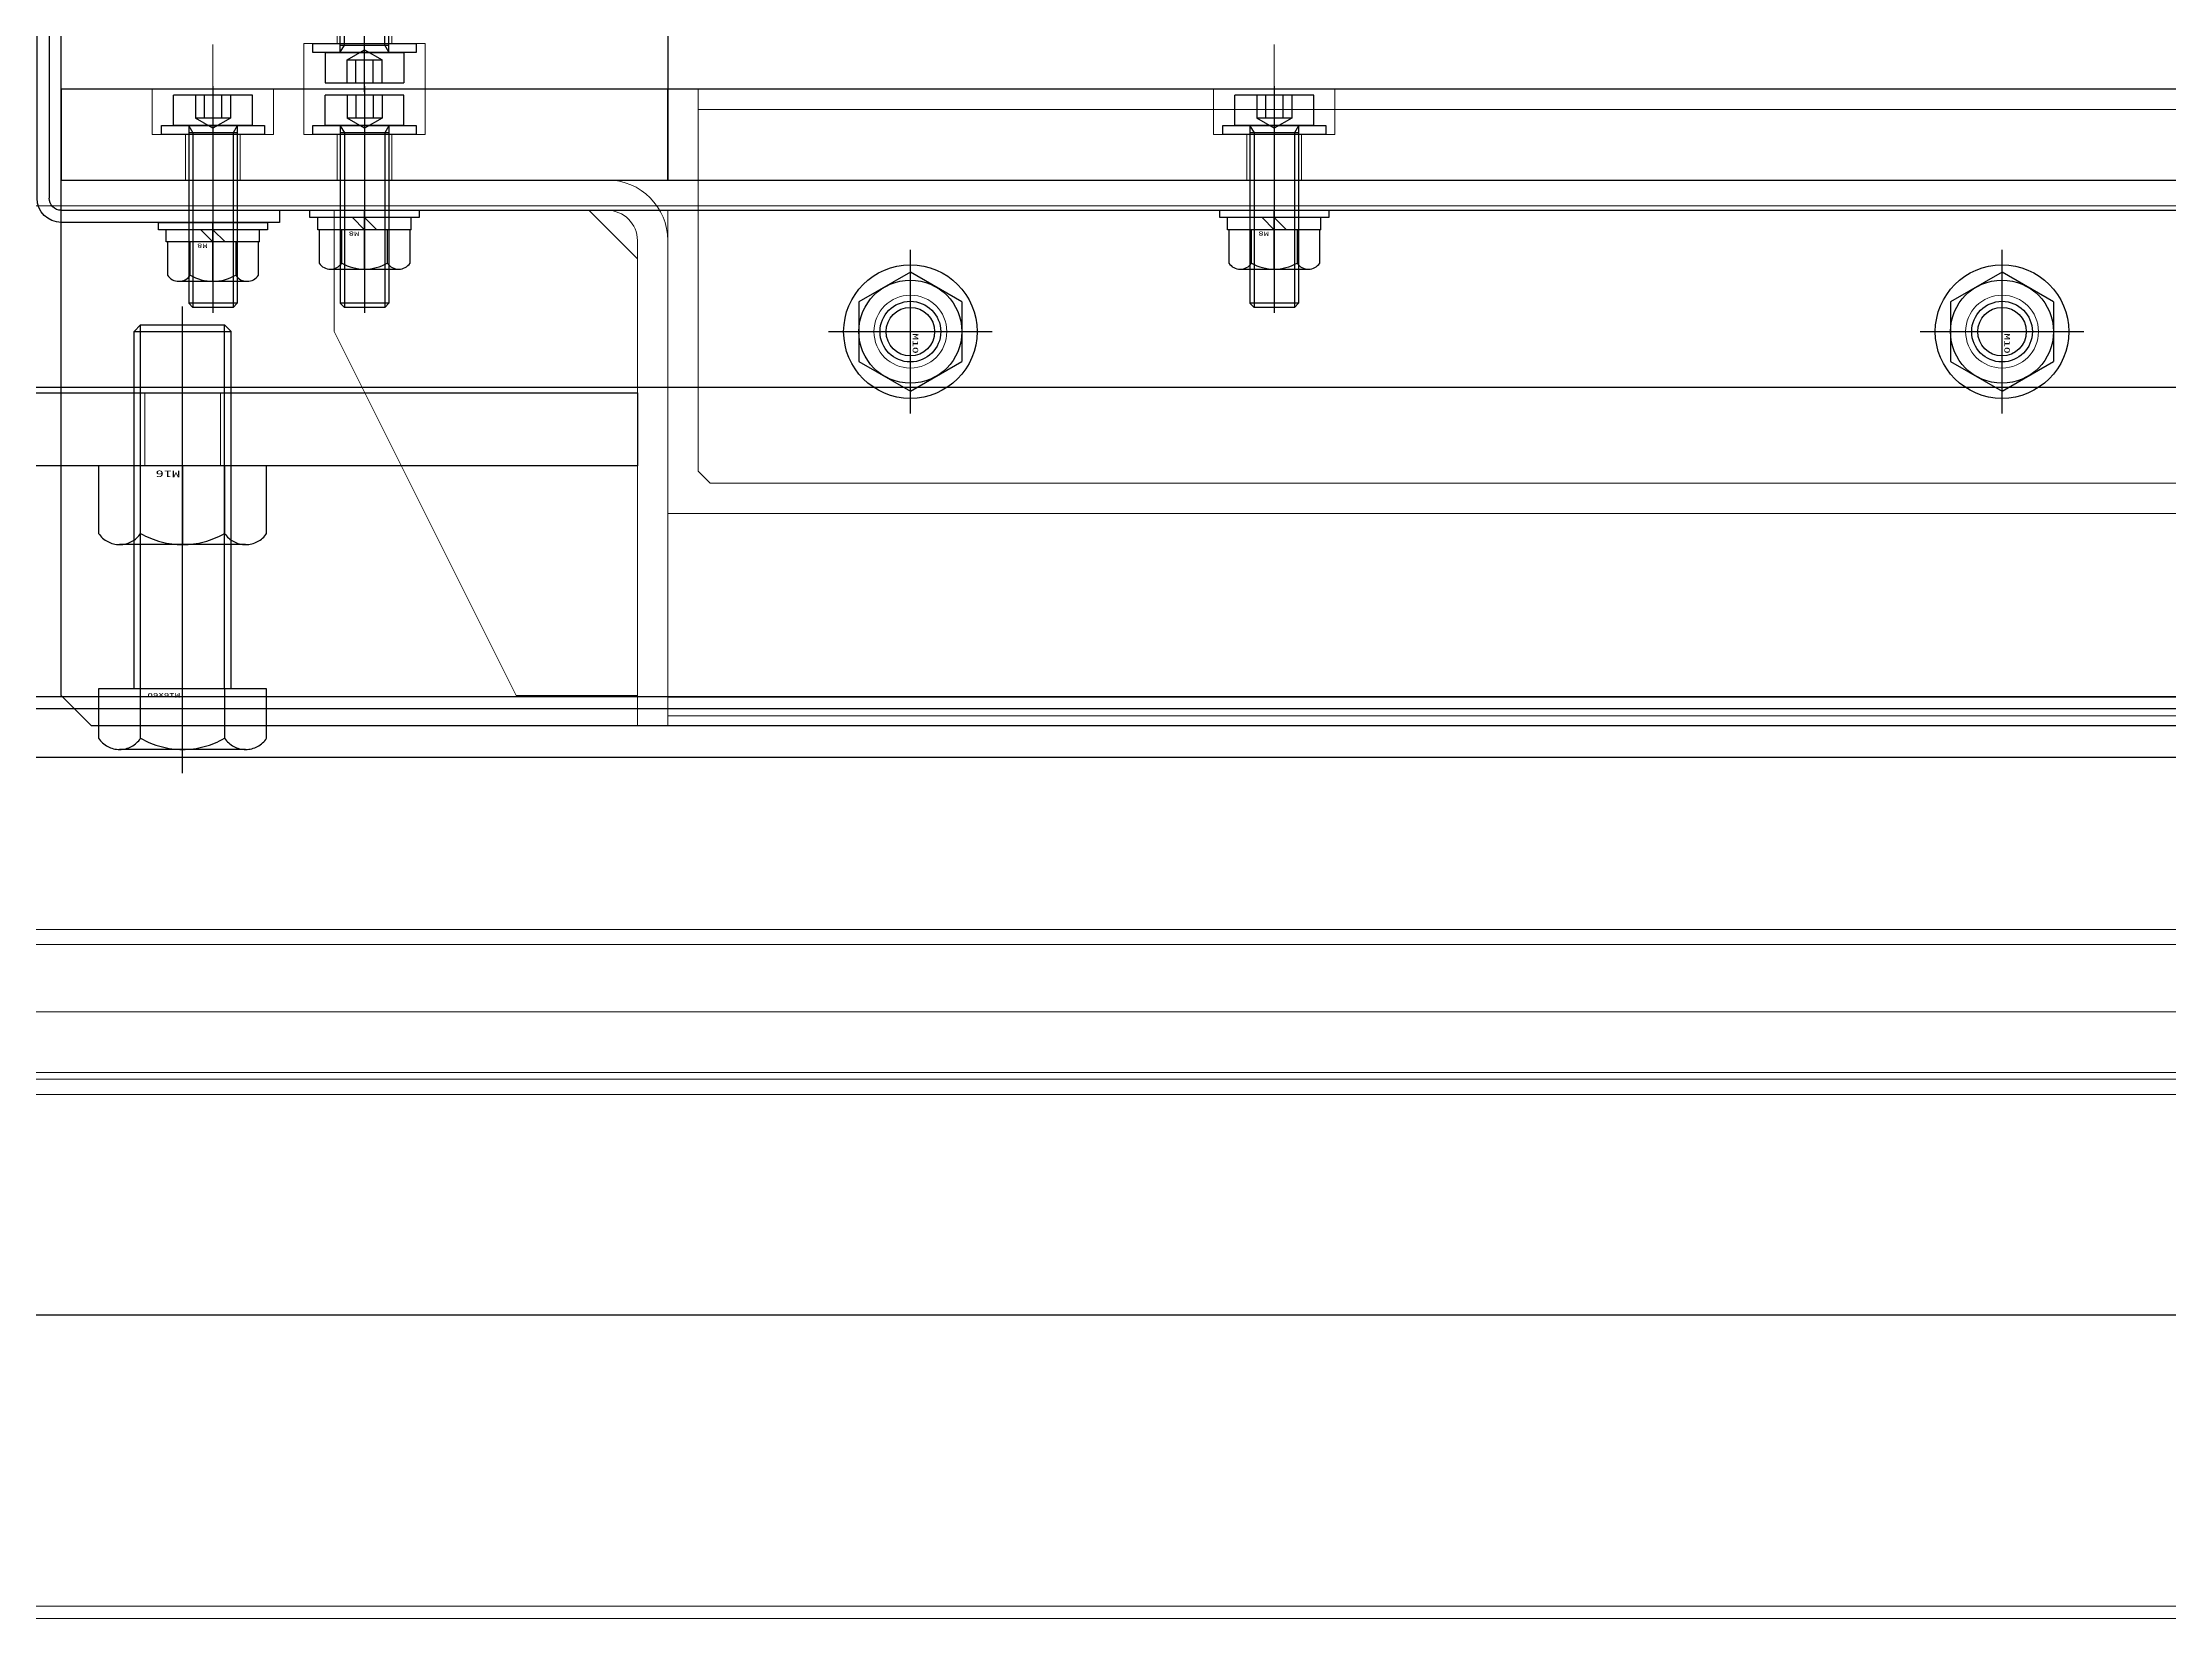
# Model space of a CAD drawing. Units: millimetres at full size. Extents: x -18456 to 18937, y -12290 to 13871.
# Drawn here: x 8832 to 9884, y -6117 to -5337 of the extents above; entities that cross this region are included whole.
import ezdxf
from ezdxf.enums import TextEntityAlignment as Align

# ---------------------------------------------------------------- set-up
doc = ezdxf.new("R2010")
doc.units = ezdxf.units.MM
doc.header["$LTSCALE"] = 100
doc.linetypes.add('CHAIN2', pattern=[12, 9, -1, 1, -1])
doc.linetypes.add('DOUBLE_CHAIN2', pattern=[12.8, 9, -1, 0.6, -0.6, 0.6, -1])
for name, color, linetype in [('0-2_0', 2, 'Continuous'), ('0-3_06_PHANTOM', 2, 'DOUBLE_CHAIN2'), ('0-6_10_DRAFT', 1, 'Continuous')]:
    doc.layers.add(name, color=color, linetype=linetype)
doc.layers.add('0-7_05_CENTER', color=2, linetype='CHAIN2', lineweight=18)
doc.layers.add('0-8_04_HIDDEN', color=7, linetype='Continuous', lineweight=18)
doc.styles.add('ＭＳ ゴシック', font='')
doc.styles.get('ＭＳ ゴシック').set_extended_font_data('MS Gothic')

# ---------------------------------------------------------------- blocks, each defined once
blk = doc.blocks.new('A$C10D23A00_1_1')
at = {"layer": '0-2_0', "color": 134}
blk.add_lwpolyline([(-959, 30), (959, 30), (960, 29), (960, -29), (959, -30), (-959, -30), (-960, -29), (-960, 29)], close=True, dxfattribs=at)
at = {"layer": '0-7_05_CENTER'}
blk.add_line((1081.54, 0), (-1081.54, 0), dxfattribs=at)
blk = doc.blocks.new('A$C5DB905E3_1')
at = {"layer": '0-2_0'}
blk.add_blockref('A$C10D23A00_1_1', (-1050, 42.9), dxfattribs=at)
blk = doc.blocks.new('A$C07C31A19_1_1')
at = {"layer": '0-3_06_PHANTOM', "color": 7}
blk.add_line((-1000, 152), (1000, 152), dxfattribs=at)
blk.add_lwpolyline([(-1000, 160), (1000, 160), (1000, 60), (-1000, 60)], close=True, dxfattribs=at)
blk = doc.blocks.new('A$C7E805CF0_1_1')
at = {"layer": '0-7_05_CENTER'}
blk.add_line((-40, 1008.26), (-40, -1008.26), dxfattribs=at)
at = {"layer": '0-8_04_HIDDEN'}
for p, q in [((-138, -993), (-138, 993)), ((-51.1, 993), (-51.1, -993)), ((-28.9, -993), (-28.9, 993)), ((10, -993), (10, 993)), ((12, 993), (12, -993))]:
    blk.add_line(p, q, dxfattribs=at)
at = {"layer": '0-8_04_HIDDEN', "color": 3}
blk.add_line((-50, -993), (-50, 993), dxfattribs=at)
at = {"layer": '0-8_04_HIDDEN'}
blk.add_lwpolyline([(-8, -995), (-140, -995), (-140, 995)], dxfattribs=at)
blk.add_lwpolyline([(-53.6, -993), (-26.4, -993), (-26.4, 993), (-53.6, 993)], close=True, dxfattribs=at)
blk = doc.blocks.new('A$C2C0A2A06_1')
at = {"layer": '0-2_0', "color": 134}
blk.add_lwpolyline([(0, -50), (0, 50), (-15, 50), (-15, -50)], close=True, dxfattribs=at)
at = {"layer": '0-7_05_CENTER'}
blk.add_line((-22.32, 0), (6.98, 0), dxfattribs=at)
at = {"layer": '0-8_04_HIDDEN'}
for p, q in [((-7.5, 4.5), (0, 4.5)), ((-7.5, -4.5), (0, -4.5)), ((-15, -10), (-7.5, -10))]:
    blk.add_line(p, q, dxfattribs=at)
blk.add_lwpolyline([(-7.5, -10), (-7.5, 10), (-15, 10)], dxfattribs=at)
blk = doc.blocks.new('CBS8-20b_1')
at = {"layer": '0-2_0'}
for p, q in [((0, 6.5), (-5, 6.5)), ((-5, 6.5), (-5, -6.5)), ((0, 6.5), (0, -6.5)), ((0, 4), (24.32, 4)), ((0.08, 4), (1.25, 3.32)), ((1.25, 4), (1.25, -4)), ((24.32, 4), (24.32, -4)), ((24.32, 4), (25, 3.32)), ((-5, 2.89), (-1.2, 2.89)), ((-5, 1.44), (-1.2, 1.44)), ((-1.2, 2.89), (-1.2, -2.89)), ((-1.2, 2.89), (0.47, 0)), ((0.47, 0), (-1.2, -2.89)), ((1.25, 3.32), (25, 3.32)), ((25, 3.32), (25, -3.32)), ((-5, -1.44), (-1.2, -1.44)), ((-5, -2.89), (-1.2, -2.89)), ((-0.37, -1.44), (-0.37, -1.44)), ((0.05, -0.72), (0.05, -0.72)), ((0.08, -4), (1.25, -3.32)), ((1.25, -3.32), (25, -3.32)), ((24.32, -4), (25, -3.32)), ((0, -6.5), (-5, -6.5)), ((0, -4), (24.32, -4))]:
    blk.add_line(p, q, dxfattribs=at)
at = {"layer": '0-2_0', "linetype": 'CHAIN2'}
blk.add_line((-6.47, 0), (25.92, 0), dxfattribs=at)
blk = doc.blocks.new('A$C2B9527C7_1')
at = {"layer": '0-2_0'}
blk.add_lwpolyline([(0, -8.5), (0, 8.5), (1.5, 8.5), (1.5, -8.5)], close=True, dxfattribs=at)
blk = doc.blocks.new('A$C2D9B734A_1')
at = {"layer": '0-2_0'}
for name in ['A$C2B9527C7_1', 'CBS8-20b_1']:
    blk.add_blockref(name, (-1.5, 0), dxfattribs=at)
blk = doc.blocks.new('A$C081D2C41')
at = {"layer": '0-8_04_HIDDEN', "xscale": -1, "rotation": 180}
blk.add_blockref('A$C2C0A2A06_1', (-125, 900), dxfattribs=at)
at = {"layer": '0-8_04_HIDDEN'}
blk.add_blockref('A$C2D9B734A_1', (-132.5, 900), dxfattribs=at)
blk = doc.blocks.new('M16Nu_1_1')
at = {"layer": '0-3_06_PHANTOM', "color": 7}
for p, q in [((-13.85, 11.14), (-13.85, 0)), ((-10.39, 13), (10.39, 13)), ((-6.92, 0), (-6.92, 11.14)), ((6.93, 11.14), (6.93, 0)), ((13.85, 0), (13.85, 11.14)), ((-13.85, 0), (13.85, 0))]:
    blk.add_line(p, q, dxfattribs=at)
at = {"layer": '0-3_06_PHANTOM', "color": 7, "linetype": 'CHAIN2'}
blk.add_line((0, 0), (0, 13), dxfattribs=at)
at = {"layer": '0-3_06_PHANTOM', "color": 7}
for centre, radius, start, end in [((-10.39, 8.84), 4.16, 33.626, 146.374), ((0, -0.85), 13.85, 60, 120), ((10.39, 8.84), 4.16, 33.626, 146.374)]:
    blk.add_arc(centre, radius, start, end, dxfattribs=at)
at = {"layer": '0-6_10_DRAFT', "style": 'ＭＳ ゴシック', "width": 1.8}
blk.add_text('M16', height=1.1, dxfattribs=at).set_placement((0.41, 0.45), align=Align.BOTTOM_LEFT)
blk = doc.blocks.new('A$C7FD24E4C_1')
at = {"layer": '0-3_06_PHANTOM', "color": 7, "linetype": 'CHAIN2'}
blk.add_line((0, 13.91), (0, -63), dxfattribs=at)
at = {"layer": '0-3_06_PHANTOM', "color": 7}
for p, q in [((-13.85, 8.14), (-13.85, 0)), ((-10.39, 10), (10.39, 10)), ((-6.92, 0), (-6.92, 8.14)), ((6.93, 8.14), (6.93, 0)), ((13.85, 0), (13.85, 8.14)), ((-13.85, 0), (13.85, 0)), ((-8, 0), (-8, -58.92)), ((-6.92, 0), (-6.92, -60)), ((6.92, 0), (6.92, -60)), ((8, 0), (8, -58.92))]:
    blk.add_line(p, q, dxfattribs=at)
for points in [[(8, -58.92), (-8, -58.92), (-6.92, -60)], [(8, -58.92), (6.92, -60), (-6.92, -60)]]:
    blk.add_lwpolyline(points, dxfattribs=at)
for centre, radius, start, end in [((-10.39, 5.84), 4.16, 33.626, 146.374), ((0, -3.85), 13.85, 60, 120), ((10.39, 5.84), 4.16, 33.626, 146.374)]:
    blk.add_arc(centre, radius, start, end, dxfattribs=at)
at = {"layer": '0-6_10_DRAFT', "style": 'ＭＳ ゴシック', "width": 1.8}
blk.add_text('M16x60', height=0.733, dxfattribs=at).set_placement((0.41, 0.48), align=Align.BOTTOM_LEFT)
blk = doc.blocks.new('A$C2340465D_1')
at = {"layer": '0-2_0', "color": 134}
blk.add_lwpolyline([(0, -35), (-12, -35), (-12, 185), (0, 185)], close=True, dxfattribs=at)
at = {"layer": '0-6_10_DRAFT'}
blk.add_line((-12, 0), (0, 0), dxfattribs=at)
at = {"layer": '0-7_05_CENTER'}
for p, q in [((5.07, 110), (-16.12, 110)), ((-19.54, 5), (7.54, 5)), ((-19.54, -5), (7.54, -5))]:
    blk.add_line(p, q, dxfattribs=at)
at = {"layer": '0-8_04_HIDDEN'}
for p, q in [((0, 118), (-12, 118)), ((-12, 116.25), (0, 116.25)), ((0, 103.75), (-12, 103.75)), ((-12, 102), (0, 102))]:
    blk.add_line(p, q, dxfattribs=at)
blk = doc.blocks.new('M10Nza_1_1')
at = {"layer": '0-8_04_HIDDEN'}
for p, q in [((-9.8, 4), (-9.8, 10.69)), ((-7.35, 12), (7.35, 12)), ((-4.9, 4), (-4.9, 10.69)), ((4.9, 10.69), (4.9, 4)), ((9.8, 10.69), (9.8, 4)), ((-9.8, 4), (9.8, 4)), ((-9.2, 1.5), (-9.2, 4)), ((0, 1.5), (-2.5, 4)), ((0, 4), (2.5, 1.5)), ((9.2, 4), (9.2, 1.5))]:
    blk.add_line(p, q, dxfattribs=at)
at = {"layer": '0-8_04_HIDDEN', "linetype": 'CHAIN2'}
blk.add_line((0, 12), (0, 0), dxfattribs=at)
at = {"layer": '0-8_04_HIDDEN'}
blk.add_lwpolyline([(-11, 1.5), (11, 1.5), (11, 0), (-11, 0)], close=True, dxfattribs=at)
for centre, radius, start, end in [((-7.35, 9.06), 2.94, 33.626, 146.374), ((0, 2.2), 9.8, 60, 120), ((7.35, 9.06), 2.94, 33.626, 146.374)]:
    blk.add_arc(centre, radius, start, end, dxfattribs=at)
at = {"layer": '0-6_10_DRAFT', "style": 'ＭＳ ゴシック', "width": 1.8}
blk.add_text('M10', height=0.916, dxfattribs=at).set_placement((0.26, 4.12), align=Align.BOTTOM_LEFT)
blk = doc.blocks.new('A$C3D81658F_1_1')
at = {"layer": '0-8_04_HIDDEN'}
for p, q in [((-9.81, 11), (9.81, 11)), ((-9.81, 4), (-9.81, 11)), ((-4.91, 4), (-4.91, 11)), ((4.91, 4), (4.91, 11)), ((9.81, 4), (9.81, 11)), ((9.81, 4), (-9.81, 4)), ((-9.25, 4), (-9.25, 1.5)), ((0, 1.5), (-2.5, 4)), ((0, 4), (2.5, 1.5)), ((9.25, 1.5), (9.25, 4)), ((-11, 1.5), (11, 1.5)), ((-11, 1.5), (-11, 0)), ((-11, 0), (11, 0)), ((-5, -36), (-5, 0)), ((5, -36), (5, 0)), ((11, 0), (11, 1.5)), ((-5, -4), (5, -4)), ((-4.19, -36), (-4.19, -4)), ((4.19, -36), (4.19, -4)), ((-5, -36), (5, -36))]:
    blk.add_line(p, q, dxfattribs=at)
at = {"layer": '0-8_04_HIDDEN', "linetype": 'CHAIN2'}
blk.add_line((0, -39), (0, 14), dxfattribs=at)
at = {"layer": '0-6_10_DRAFT', "style": 'ＭＳ ゴシック', "width": 1.8}
blk.add_text('BT-M10x40L,SW,PW', height=0.2199, dxfattribs=at).set_placement((5.14, 10.66), align=Align.BOTTOM_LEFT)
blk = doc.blocks.new('A$C61B6777E_1')
at = {"layer": '0-2_0'}
blk.add_blockref('A$C2340465D_1', (-22.88, 0), dxfattribs=at)
for name, p, rotation in [('A$C7FD24E4C_1', (13.89, 110), 270), ('M16Nu_1_1', (-22.88, 110), 270), ('A$C3D81658F_1_1', (-14.88, 0), 270), ('M10Nza_1_1', (-34.88, 0), 90)]:
    blk.add_blockref(name, p, dxfattribs=dict(at, rotation=rotation))
blk = doc.blocks.new('A$C6B7477B3_1')
at = {"layer": '0-2_0', "color": 134}
blk.add_line((0, -25), (0, 11), dxfattribs=at)
for points in [[(0, 11), (-2, 11), (-2, -25)], [(2, -29), (33, -29), (33, -27), (2, -27)]]:
    blk.add_lwpolyline(points, dxfattribs=at)
for radius in [4, 2]:
    blk.add_arc((2, -25), radius, 180, 270, dxfattribs=at)
at = {"layer": '0-7_05_CENTER'}
blk.add_line((5.99, 0), (-7.97, 0), dxfattribs=at)
blk = doc.blocks.new('CBSST8-30a_1')
at = {"layer": '0-2_0'}
for p, q in [((0, 6.5), (-5, 6.5)), ((-5, 6.5), (-5, -6.5)), ((0, 6.5), (0, -6.5)), ((0, 4), (29.32, 4)), ((0.08, 4), (1.25, 3.32)), ((1.25, 4), (1.25, -4)), ((29.32, 4), (29.32, -4)), ((29.32, 4), (30, 3.32)), ((-5, 2.89), (-1.2, 2.89)), ((-5, 1.44), (-1.2, 1.44)), ((-1.2, 2.89), (-1.2, -2.89)), ((-1.2, 2.89), (0.47, 0)), ((0.47, 0), (-1.2, -2.89)), ((1.25, 3.32), (30, 3.32)), ((30, 3.32), (30, -3.32)), ((-5, -1.44), (-1.2, -1.44)), ((-5, -2.89), (-1.2, -2.89)), ((-0.37, -1.44), (-0.37, -1.44)), ((0.05, -0.72), (0.05, -0.72)), ((0.08, -4), (1.25, -3.32)), ((1.25, -3.32), (30, -3.32)), ((29.32, -4), (30, -3.32)), ((0, -6.5), (-5, -6.5)), ((0, -4), (29.32, -4))]:
    blk.add_line(p, q, dxfattribs=at)
at = {"layer": '0-2_0', "linetype": 'CHAIN2'}
blk.add_line((-6.47, 0), (30.92, 0), dxfattribs=at)
blk = doc.blocks.new('A$C2CD0138C_1')
at = {"layer": '0-2_0'}
for name in ['A$C2B9527C7_1', 'CBSST8-30a_1']:
    blk.add_blockref(name, (-1.5, 0), dxfattribs=at)
blk = doc.blocks.new('M8Nza_1_1')
at = {"layer": '0-2_0'}
for p, q in [((-7.5, 8.69), (-7.5, 3.2)), ((5.62, 9.7), (-5.63, 9.7)), ((-3.75, 3.2), (-3.75, 8.69)), ((3.75, 8.69), (3.75, 3.2)), ((7.5, 3.2), (7.5, 8.69)), ((-7.7, 3.2), (7.7, 3.2)), ((-7.7, 3.2), (-7.7, 1.2)), ((0, 1.2), (-2, 3.2)), ((0, 3.2), (2, 1.2)), ((7.7, 3.2), (7.7, 1.2))]:
    blk.add_line(p, q, dxfattribs=at)
at = {"layer": '0-2_0', "linetype": 'CHAIN2'}
blk.add_line((0, 9.7), (0, 0), dxfattribs=at)
at = {"layer": '0-2_0'}
blk.add_lwpolyline([(-9, 1.2), (9, 1.2), (9, 0), (-9, 0)], close=True, dxfattribs=at)
for centre, radius, start, end in [((-5.63, 7.45), 2.25, 33.626, 146.374), ((0, 2.2), 7.5, 60, 120), ((5.62, 7.45), 2.25, 33.626, 146.374)]:
    blk.add_arc(centre, radius, start, end, dxfattribs=at)
at = {"layer": '0-6_10_DRAFT', "style": 'ＭＳ ゴシック', "width": 1.75}
blk.add_text('M8', height=0.733, dxfattribs=at).set_placement((0.87, 3.27), align=Align.BOTTOM_LEFT)
blk = doc.blocks.new('10b_2')
at = {"layer": '0-2_0', "color": 134, "linetype": 'CHAIN2'}
for p, q in [((0, -13.51), (0, 13.51)), ((13.51, 0), (-13.51, 0))]:
    blk.add_line(p, q, dxfattribs=at)
at = {"layer": '0-2_0', "color": 134}
for q in [(-9.8, 0), (4.9, 8.49)]:
    blk.add_line((-4.9, 8.49), q, dxfattribs=at)
for points in [[(4.9, -8.49), (9.8, 0), (4.9, 8.49)], [(-9.8, 0), (-4.9, -8.49), (4.9, -8.49)]]:
    blk.add_lwpolyline(points, dxfattribs=at)
for radius in [11, 8.49, 5, 4]:
    blk.add_circle((0, 0), radius, dxfattribs=at)
at = {"layer": '0-6_10_DRAFT', "style": 'ＭＳ ゴシック', "width": 1.8}
blk.add_text('M10', height=0.916, dxfattribs=at).set_placement((0.26, 0.12), align=Align.BOTTOM_LEFT)
blk = doc.blocks.new('A$C07217E9C_1_1')
at = {"layer": '0-2_0', "color": 134}
blk.add_lwpolyline([(-30, 0), (1670, 0), (1670, -15), (-30, -15)], close=True, dxfattribs=at)
at = {"layer": '0-7_05_CENTER'}
blk.add_line((70, -22.32), (70, 6.98), dxfattribs=at)
at = {"layer": '0-8_04_HIDDEN'}
for p, q in [((65.5, -7.5), (65.5, 0)), ((74.5, -7.5), (74.5, 0)), ((60, -15), (60, -7.5))]:
    blk.add_line(p, q, dxfattribs=at)
blk.add_lwpolyline([(60, -7.5), (80, -7.5), (80, -15)], dxfattribs=at)
blk = doc.blocks.new('A$C546A67D1_1_1')
at = {"layer": '0-2_0', "color": 134}
blk.add_line((5, -50), (5, 1850), dxfattribs=at)
blk.add_lwpolyline([(0, -50), (0, 1850), (85, 1850), (90, 1845), (90, -45), (85, -50)], close=True, dxfattribs=at)
at = {"layer": '0-7_05_CENTER'}
for p, q in [((25, 260.66), (25, 279.34)), ((15.66, 270), (34.34, 270)), ((-7.1, 150), (12.19, 150)), ((25, 80.66), (25, 99.34)), ((15.66, 90), (34.34, 90)), ((-7.1, 0), (12.19, 0)), ((-7.1, -25), (12.19, -25))]:
    blk.add_line(p, q, dxfattribs=at)
at = {"layer": '0-8_04_HIDDEN'}
for p, q in [((5, 50), (5, 1750)), ((85.26, 50), (85.26, 1750)), ((88.31, 50), (88.31, 1750)), ((90, 50), (5, 50)), ((90, 45), (90, 50)), ((13, 45), (5, 37)), ((90, 45), (10, 45)), ((85, 25), (85, 45)), ((0, 40), (0, -50)), ((5, 40), (5, -50)), ((85, 25), (25, -5)), ((5, -5), (25, -5)), ((0, -50), (5, -50))]:
    blk.add_line(p, q, dxfattribs=at)
at = {"layer": '0-8_04_HIDDEN', "color": 3}
blk.add_line((55, 50), (55, 1750), dxfattribs=at)
at = {"layer": '0-8_04_HIDDEN'}
for centre in [(25, 270), (25, 90)]:
    blk.add_circle(centre, 6, dxfattribs=at)
for radius in [10, 5]:
    blk.add_arc((10, 40), radius, 90, 180, dxfattribs=at)
blk = doc.blocks.new('A$C23901CDF_1_1')
at = {"layer": '0-7_05_CENTER'}
for p, q in [((7.5, -9.34), (7.5, 9.34)), ((187.5, -9.34), (187.5, 9.34)), ((-1.84, 0), (16.84, 0)), ((178.16, 0), (196.84, 0))]:
    blk.add_line(p, q, dxfattribs=at)
at = {"layer": '0-8_04_HIDDEN', "color": 3}
blk.add_line((-27.5, 36.61), (1662.5, 36.61), dxfattribs=at)
at = {"layer": '0-8_04_HIDDEN'}
blk.add_lwpolyline([(-27.5, 40), (1662.5, 40), (1662.5, -23), (1660.5, -25), (-25.5, -25), (-27.5, -23)], close=True, dxfattribs=at)
for centre in [(7.5, 0), (187.5, 0)]:
    blk.add_circle(centre, 6, dxfattribs=at)
blk = doc.blocks.new('A$C6982552A_1_1')
at = {"layer": '0-2_0', "color": 134}
blk.add_lwpolyline([(50, 0), (-50, 0), (-50, -15), (50, -15)], close=True, dxfattribs=at)
at = {"layer": '0-7_05_CENTER'}
for p, q in [((0, -22.32), (0, 6.98)), ((25, -22.32), (25, 6.98))]:
    blk.add_line(p, q, dxfattribs=at)
at = {"layer": '0-8_04_HIDDEN'}
for p, q in [((-4.5, -7.5), (-4.5, 0)), ((4.5, -7.5), (4.5, 0)), ((20.5, -7.5), (20.5, 0)), ((29.5, -7.5), (29.5, 0)), ((10, -15), (10, -7.5)), ((35, -15), (35, -7.5))]:
    blk.add_line(p, q, dxfattribs=at)
for points in [[(10, -7.5), (-10, -7.5), (-10, -15)], [(35, -7.5), (15, -7.5), (15, -15)]]:
    blk.add_lwpolyline(points, dxfattribs=at)
blk = doc.blocks.new('A$C16DC10C5')
at = {"layer": '0-8_04_HIDDEN'}
for name, p in [('A$C546A67D1_1_1', (15, -900)), ('10b_2', (40, -630)), ('A$C2CD0138C_1', (7.5, -750)), ('10b_2', (40, -810)), ('A$C61B6777E_1', (84.99, -1040)), ('A$C2CD0138C_1', (7.5, -900)), ('A$C2CD0138C_1', (7.5, -925))]:
    blk.add_blockref(name, p, dxfattribs=at)
at = {"layer": '0-8_04_HIDDEN', "xscale": -1, "rotation": 270}
blk.add_blockref('A$C07217E9C_1_1', (15, -820), dxfattribs=at)
at = {"layer": '0-8_04_HIDDEN'}
for name, p, rotation in [('A$C23901CDF_1_1', (40, -817.5), 90), ('M8Nza_1_1', (20, -750), 270), ('A$C6982552A_1_1', (15, -900), 270), ('M8Nza_1_1', (20, -900), 270), ('M8Nza_1_1', (22, -925), 270)]:
    blk.add_blockref(name, p, dxfattribs=dict(at, rotation=rotation))
at = {"layer": '0-8_04_HIDDEN', "xscale": -1}
blk.add_blockref('A$C6B7477B3_1', (20, -925), dxfattribs=at)

msp = doc.modelspace()

# ---------------------------------------------------------------- linework, layer by layer
at = {"layer": '0-2_0', "color": 134}
msp.add_line((8711.9, -5660.7), (14669.9, -5660.7), dxfattribs=at)
at = {"layer": '0-3_06_PHANTOM', "color": 5}
msp.add_lwpolyline([(8840.9, -3664.2), (14540.9, -3664.2), (14540.9, -5508), (8840.9, -5508)], close=True, dxfattribs=at)

# ---------------------------------------------------------------- block references
at = {"layer": '0-2_0', "xscale": 3, "yscale": 3}
for name, p in [('A$C07C31A19_1_1', (11690.9, -6146.7)), ('A$C5DB905E3_1', (14840.9, -5546.7))]:
    msp.add_blockref(name, p, dxfattribs=at)
at = {"layer": '0-8_04_HIDDEN', "xscale": 3, "yscale": 3}
for name, p, rotation in [('A$C081D2C41', (11690.9, -4940.3), 90), ('A$C16DC10C5', (11690.9, -5360.3), 270), ('A$C7E805CF0_1_1', (11690.9, -5696.7), 90)]:
    msp.add_blockref(name, p, dxfattribs=dict(at, rotation=rotation))

doc.saveas('drawing.dxf')
